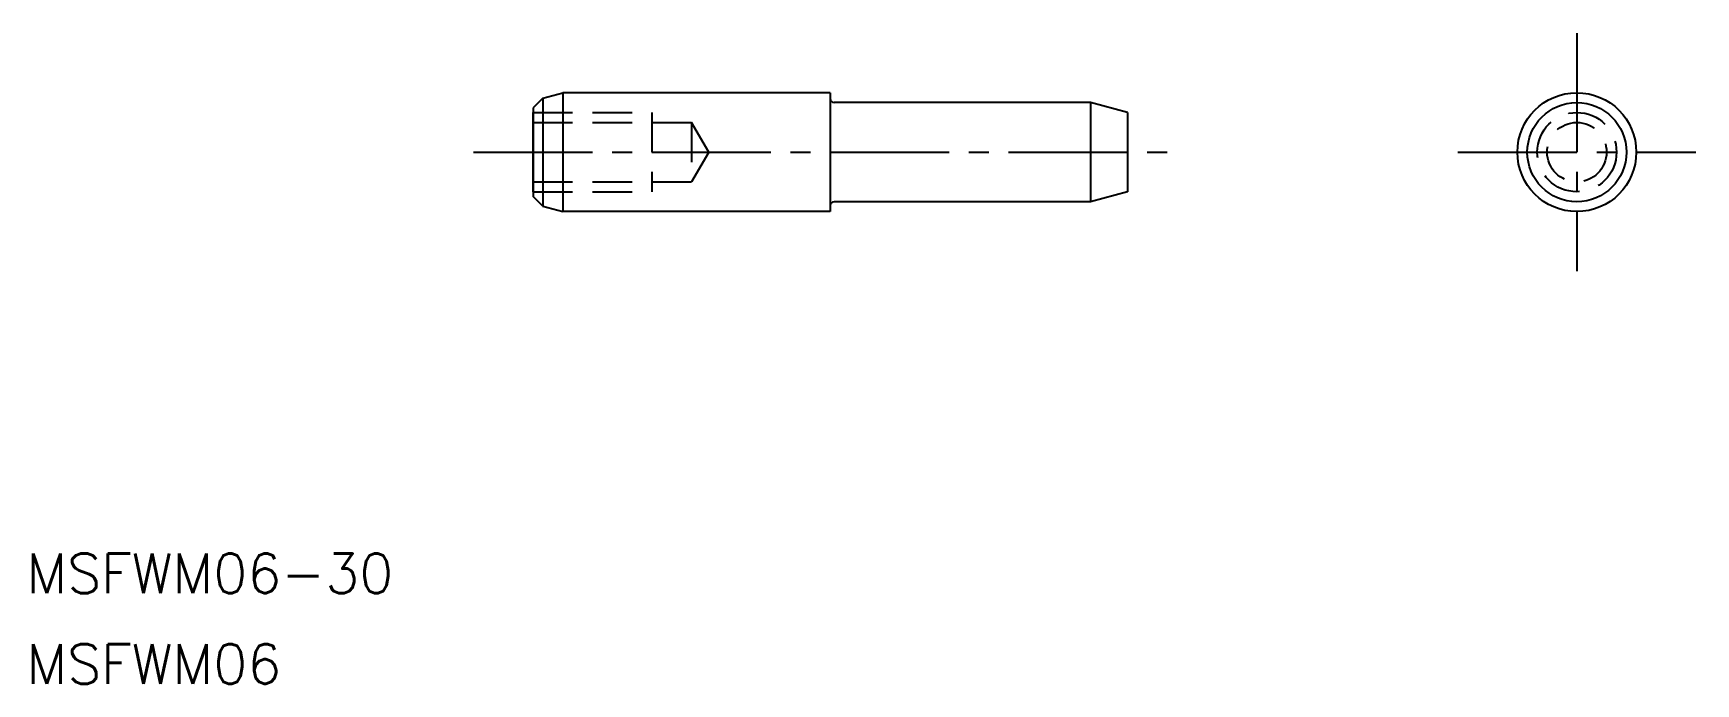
# Model space of a CAD drawing. Extents: x 267.2 to 351.1, y 184.7 to 217.5.
import ezdxf

# ---------------------------------------------------------------- set-up
doc = ezdxf.new("R2010")
doc.units = 0
doc.header["$LTSCALE"] = 8
doc.linetypes.add('CENTER2', pattern=[1.125, 0.75, -0.125, 0.125, -0.125])
doc.linetypes.add('HIDDEN', pattern=[0.375, 0.25, -0.125])
doc.layers.get('0').update_dxf_attribs({"linetype": 'CONTINUOUS'})
doc.layers.add('CENTER', color=1, linetype='CENTER2')
doc.styles.get("Standard").update_dxf_attribs({"font": 'TXT', "bigfont": 'BIGFONT'})

msp = doc.modelspace()

# ---------------------------------------------------------------- linework, layer by layer
at = {"color": 7, "linetype": 'CONTINUOUS'}
for p, q in [((292.911, 214.244), (292.411, 213.744)), ((292.911, 214.244), (293.911, 214.512)), ((292.911, 214.244), (292.911, 208.78)), ((293.911, 214.512), (293.911, 208.512)), ((307.411, 214.512), (293.911, 214.512)), ((307.411, 214.512), (307.411, 208.512)), ((320.544, 214.012), (307.611, 214.012)), ((322.411, 213.512), (320.544, 214.012)), ((320.544, 214.012), (320.544, 209.012)), ((292.411, 213.744), (292.411, 209.28)), ((292.411, 209.512), (292.411, 213.512)), ((322.411, 213.512), (322.411, 209.512)), ((292.911, 208.78), (292.411, 209.28)), ((320.544, 209.012), (307.611, 209.012)), ((322.411, 209.512), (320.544, 209.012)), ((292.911, 208.78), (293.911, 208.512)), ((307.411, 208.512), (293.911, 208.512))]:
    msp.add_line(p, q, dxfattribs=at)
at = {"color": 3, "linetype": 'HIDDEN'}
for p, q in [((292.411, 213.512), (298.411, 213.512)), ((298.411, 213.512), (298.411, 209.512)), ((292.411, 213.012), (300.411, 213.012)), ((300.411, 213.012), (300.411, 210.012)), ((301.277, 211.512), (300.411, 213.012)), ((301.277, 211.512), (300.411, 210.012)), ((292.411, 210.012), (300.411, 210.012)), ((292.411, 209.512), (298.411, 209.512))]:
    msp.add_line(p, q, dxfattribs=at)
at = {"color": 7, "linetype": 'CONTINUOUS'}
for radius in [3, 2.5]:
    msp.add_circle((345.095, 211.512), radius, dxfattribs=at)
at = {"color": 3, "linetype": 'HIDDEN'}
for radius in [2, 1.5]:
    msp.add_circle((345.095, 211.512), radius, dxfattribs=at)
at = {"color": 7, "linetype": 'CONTINUOUS'}
for centre, start, end in [((307.611, 214.212), 180, 270), ((307.611, 208.812), 90, 180)]:
    msp.add_arc(centre, 0.2, start, end, dxfattribs=at)
at = {"layer": 'CENTER', "color": 1, "linetype": 'CENTER2'}
for p, q in [((345.095, 217.512), (345.095, 205.512)), ((289.411, 211.512), (325.411, 211.512)), ((339.095, 211.512), (351.095, 211.512))]:
    msp.add_line(p, q, dxfattribs=at)

# ---------------------------------------------------------------- texts
at = {"color": 7, "linetype": 'CONTINUOUS'}
for s, p in [('MSFWM06-30', (266.844, 189.258)), ('MSFWM06', (266.844, 184.688))]:
    msp.add_text(s, height=2, dxfattribs=at).set_placement(p)

doc.saveas('drawing.dxf')
